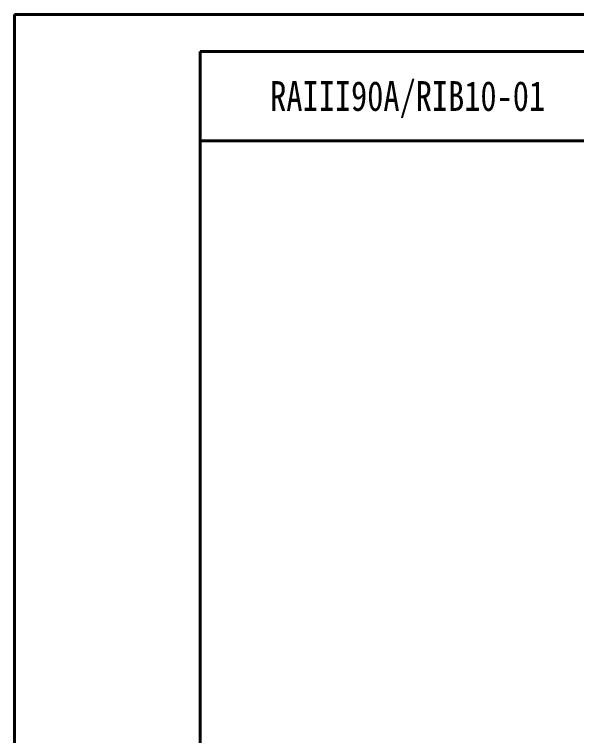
# Model space of a CAD drawing. Header units: millimetres. Extents: x 1726 to 4771, y 590 to 2743.
# Drawn here: x 1726 to 2274, y 2040 to 2743 of the extents above; entities that cross this region are included whole.
import ezdxf

# ---------------------------------------------------------------- set-up
doc = ezdxf.new("R2010")
doc.units = ezdxf.units.MM
for name, color, linetype, lineweight in [('AM_BOR', 7, 'Continuous', 50), ('文字', 7, 'Continuous', 13), ('粗实线', 7, 'Continuous', 40)]:
    doc.layers.add(name, color=color, linetype=linetype, lineweight=lineweight)
doc.styles.add('STYLE1', font='txt.shx', dxfattribs={"width": 0.8, "height": 3, "bigfont": 'hzdx.shx'})

# ---------------------------------------------------------------- blocks, each defined once
blk = doc.blocks.new('rA3')
at = {"layer": '粗实线'}
for p, q in [((333.384, 421.26), (333.384, 124.26)), ((753.384, 421.26), (333.384, 421.26)), ((748.384, 416.26), (358.384, 416.26)), ((358.384, 416.26), (358.384, 129.26)), ((358.384, 404.26), (418.384, 404.26))]:
    blk.add_line(p, q, dxfattribs=at)

msp = doc.modelspace()

# ---------------------------------------------------------------- block references
at = {"layer": 'AM_BOR', "xscale": 7.2509765625, "yscale": 7.2509765625, "zscale": 7.2509765625}
msp.add_blockref('rA3', (-691.726, -311.139), dxfattribs=at)

# ---------------------------------------------------------------- texts
at = {"layer": '文字', "insert": (2109.398, 2660.312), "char_height": 29.00391, "width": 719.07314, "attachment_point": 5, "style": 'STYLE1'}
msp.add_mtext('{\\fSimSun|b0|i0|c134|p2;RAIII90A/RIB10-01}', dxfattribs=at)

doc.saveas('drawing.dxf')
